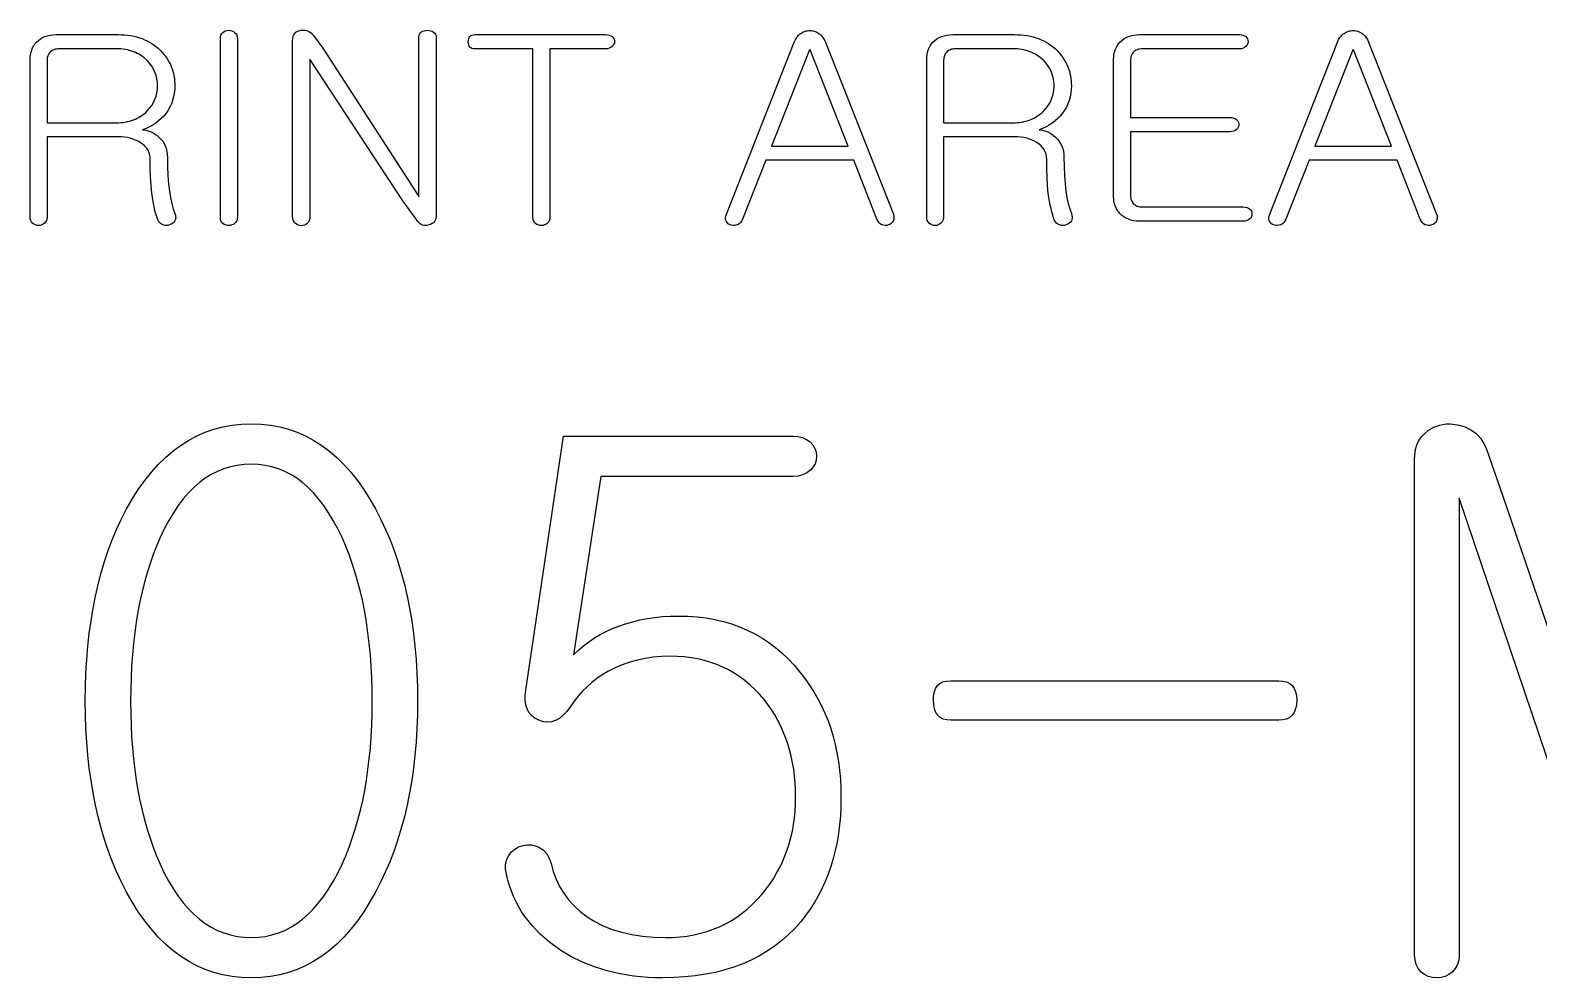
# Model space of a CAD drawing. Extents: x -145 to 145, y -175 to 185.
# Drawn here: x -25.1 to 3.56, y 146.01 to 164.01 of the extents above; entities that cross this region are included whole.
import ezdxf

# ---------------------------------------------------------------- set-up
doc = ezdxf.new("R2010")
doc.units = 0
doc.layers.add('screen_exp-1p', color=7, linetype='CONTINUOUS')

msp = doc.modelspace()

# ---------------------------------------------------------------- linework, layer by layer
at = {"layer": 'screen_exp-1p'}
for points in [[(-21.489516, 163.85189), (-21.486587, 163.888315), (-21.4778, 163.920525), (-21.463155, 163.948521), (-21.442652, 163.972303), (-21.417919, 163.989161), (-21.390582, 164.001202), (-21.360642, 164.008427), (-21.328098, 164.010835), (-21.297832, 164.008427), (-21.269519, 164.001202), (-21.243158, 163.989161), (-21.21875, 163.972303), (-21.195969, 163.948521), (-21.179697, 163.920525), (-21.174002, 163.904947), (-21.169934, 163.888315), (-21.167493, 163.87063), (-21.16668, 163.85189), (-21.16668, 160.456255), (-21.167493, 160.438645), (-21.169934, 160.421937), (-21.179697, 160.391232), (-21.195969, 160.364139), (-21.21875, 160.340659), (-21.243158, 160.323801), (-21.269519, 160.31176), (-21.297832, 160.304535), (-21.328098, 160.302127), (-21.360642, 160.304535), (-21.390582, 160.31176), (-21.417919, 160.323801), (-21.442652, 160.340659), (-21.463155, 160.364139), (-21.4778, 160.391232), (-21.486587, 160.421937), (-21.489516, 160.456255), (-21.489516, 163.85189)], [(-20.116, 163.818175), (-20.113559, 163.858061), (-20.106237, 163.893433), (-20.094033, 163.924288), (-20.076947, 163.950629), (-20.05498, 163.972453), (-20.028131, 163.989763), (-19.996401, 164.002557), (-19.959789, 164.010835), (-19.921875, 164.013469), (-19.88624, 164.011738), (-19.852882, 164.005642), (-19.821803, 163.995181), (-19.793001, 163.980355), (-19.766478, 163.961165), (-19.742233, 163.937609), (-19.720266, 163.909688), (-19.543227, 163.668863), (-17.715559, 160.856025), (-17.715559, 163.880789), (-17.71263, 163.910591), (-17.703843, 163.937383), (-17.689198, 163.961165), (-17.668695, 163.981936), (-17.643962, 163.994579), (-17.616625, 164.00361), (-17.586685, 164.009029), (-17.554141, 164.010835), (-17.521597, 164.008728), (-17.491656, 164.002406), (-17.464319, 163.99187), (-17.439586, 163.977119), (-17.416805, 163.958455), (-17.400533, 163.936179), (-17.39077, 163.91029), (-17.388329, 163.895991), (-17.387516, 163.880789), (-17.387516, 160.509237), (-17.389712, 160.470328), (-17.396302, 160.435484), (-17.407286, 160.404703), (-17.422663, 160.377987), (-17.442434, 160.355334), (-17.466597, 160.336746), (-17.495155, 160.322221), (-17.528105, 160.31176), (-17.562033, 160.304309), (-17.593519, 160.301224), (-17.622564, 160.302503), (-17.649169, 160.308148), (-17.673333, 160.318157), (-17.695056, 160.332531), (-17.714338, 160.35127), (-17.73118, 160.374374), (-18.022773, 160.769328), (-19.787957, 163.461753), (-19.787957, 160.470705), (-19.788771, 160.450761), (-19.791211, 160.431872), (-19.795279, 160.414035), (-19.800975, 160.397253), (-19.817247, 160.366849), (-19.840027, 160.340659), (-19.864761, 160.321694), (-19.892098, 160.308148), (-19.922038, 160.30002), (-19.954582, 160.29731), (-19.987126, 160.302127), (-20.017066, 160.31176), (-20.044403, 160.326209), (-20.069137, 160.345475), (-20.089639, 160.371364), (-20.104284, 160.400865), (-20.113071, 160.433979), (-20.116, 160.470705), (-20.116, 163.818175)], [(-10.586355, 163.784459), (-10.562924, 163.836538), (-10.534285, 163.881993), (-10.518013, 163.902238), (-10.500439, 163.920827), (-10.481564, 163.93776), (-10.461387, 163.953037), (-10.421032, 163.976216), (-10.378074, 163.992773), (-10.355619, 163.998568), (-10.332513, 164.002707), (-10.308756, 164.005191), (-10.284348, 164.006018), (-10.26238, 164.005191), (-10.240739, 164.002707), (-10.198432, 163.992773), (-10.157426, 163.976216), (-10.117723, 163.953037), (-10.097545, 163.93776), (-10.07867, 163.920827), (-10.061096, 163.902238), (-10.044824, 163.881993), (-10.016186, 163.836538), (-9.992754, 163.784459), (-8.70141, 160.51887), (-8.691972, 160.483348), (-8.689938, 160.466039), (-8.689694, 160.44903), (-8.69124, 160.432323), (-8.694576, 160.415917), (-8.706617, 160.384007), (-8.721913, 160.359624), (-8.741765, 160.339455), (-8.766173, 160.3235), (-8.795137, 160.31176), (-8.826379, 160.304836), (-8.857621, 160.303331), (-8.888863, 160.307244), (-8.920105, 160.316576), (-8.949395, 160.335842), (-8.974779, 160.359925), (-8.996258, 160.388824), (-9.013832, 160.42254), (-9.451223, 161.544785), (-11.12268, 161.544785), (-11.565277, 160.42254), (-11.583177, 160.388824), (-11.605632, 160.359925), (-11.632643, 160.335842), (-11.664211, 160.316576), (-11.693175, 160.305137), (-11.72279, 160.299719), (-11.737842, 160.299267), (-11.753056, 160.300321), (-11.783973, 160.306943), (-11.813262, 160.318985), (-11.838646, 160.335842), (-11.860125, 160.357517), (-11.877699, 160.384007), (-11.884452, 160.398758), (-11.88909, 160.414111), (-11.891612, 160.430065), (-11.892019, 160.446622), (-11.89031, 160.463781), (-11.886486, 160.481542), (-11.872492, 160.51887), (-10.586355, 163.784459)], [(-0.262355, 163.784459), (-0.238924, 163.836538), (-0.210285, 163.881993), (-0.194013, 163.902238), (-0.176439, 163.920827), (-0.157564, 163.93776), (-0.137387, 163.953037), (-0.097032, 163.976216), (-0.054074, 163.992773), (-0.031619, 163.998568), (-0.008513, 164.002707), (0.015244, 164.005191), (0.039652, 164.006018), (0.06162, 164.005191), (0.083261, 164.002707), (0.125568, 163.992773), (0.166574, 163.976216), (0.206277, 163.953037), (0.226455, 163.93776), (0.24533, 163.920827), (0.262904, 163.902238), (0.279176, 163.881993), (0.307814, 163.836538), (0.331246, 163.784459), (1.62259, 160.51887), (1.632028, 160.483348), (1.634062, 160.466039), (1.634306, 160.44903), (1.63276, 160.432323), (1.629424, 160.415917), (1.617383, 160.384007), (1.602087, 160.359624), (1.582235, 160.339455), (1.557827, 160.3235), (1.528863, 160.31176), (1.497621, 160.304836), (1.466379, 160.303331), (1.435137, 160.307244), (1.403895, 160.316576), (1.374605, 160.335842), (1.349221, 160.359925), (1.327742, 160.388824), (1.310168, 160.42254), (0.872777, 161.544785), (-0.79868, 161.544785), (-1.241277, 160.42254), (-1.259177, 160.388824), (-1.281632, 160.359925), (-1.308643, 160.335842), (-1.340211, 160.316576), (-1.369175, 160.305137), (-1.39879, 160.299719), (-1.413842, 160.299267), (-1.429056, 160.300321), (-1.459973, 160.306943), (-1.489262, 160.318985), (-1.514646, 160.335842), (-1.536125, 160.357517), (-1.553699, 160.384007), (-1.560452, 160.398758), (-1.56509, 160.414111), (-1.567612, 160.430065), (-1.568019, 160.446622), (-1.56631, 160.463781), (-1.562486, 160.481542), (-1.548492, 160.51887), (-0.262355, 163.784459)], [(-24.609332, 163.928954), (-23.432543, 163.928954), (-23.370201, 163.927769), (-23.309445, 163.924213), (-23.250277, 163.918287), (-23.192694, 163.909989), (-23.136698, 163.899322), (-23.082289, 163.886283), (-23.029466, 163.870874), (-22.978229, 163.853094), (-22.92858, 163.832944), (-22.880516, 163.810423), (-22.834039, 163.785532), (-22.789149, 163.75827), (-22.745845, 163.728637), (-22.704128, 163.696633), (-22.663997, 163.662259), (-22.625453, 163.625515), (-22.592665, 163.590162), (-22.561992, 163.553944), (-22.533435, 163.516861), (-22.506993, 163.478912), (-22.482667, 163.440098), (-22.460455, 163.400418), (-22.440359, 163.359873), (-22.422379, 163.318463), (-22.406514, 163.276186), (-22.392764, 163.233045), (-22.381129, 163.189038), (-22.37161, 163.144165), (-22.364207, 163.098427), (-22.358918, 163.051824), (-22.355745, 163.004355), (-22.354687, 162.956021), (-22.357291, 162.883623), (-22.365102, 162.813332), (-22.378119, 162.745148), (-22.396344, 162.679072), (-22.419775, 162.615102), (-22.448414, 162.55324), (-22.48226, 162.493486), (-22.521312, 162.435838), (-22.564759, 162.38248), (-22.611785, 162.333186), (-22.662391, 162.287956), (-22.716576, 162.24679), (-22.774342, 162.209688), (-22.835687, 162.17665), (-22.900612, 162.147676), (-22.969117, 162.122765), (-22.925508, 162.117422), (-22.883201, 162.108617), (-22.842196, 162.09635), (-22.802492, 162.080621), (-22.76409, 162.06143), (-22.72699, 162.038778), (-22.691192, 162.012663), (-22.656695, 161.983087), (-22.618863, 161.945533), (-22.586075, 161.90512), (-22.558331, 161.861846), (-22.535632, 161.815713), (-22.517977, 161.76672), (-22.505366, 161.714868), (-22.497799, 161.660155), (-22.495277, 161.602583), (-22.492999, 161.421061), (-22.486165, 161.252182), (-22.474775, 161.095947), (-22.458828, 160.952355), (-22.438651, 160.831942), (-22.414568, 160.721163), (-22.386581, 160.620016), (-22.354687, 160.528503), (-22.342972, 160.490874), (-22.340043, 160.472737), (-22.339066, 160.455051), (-22.340043, 160.437817), (-22.342972, 160.421034), (-22.347853, 160.404703), (-22.354687, 160.388824), (-22.372587, 160.364139), (-22.395042, 160.343067), (-22.422053, 160.325607), (-22.453621, 160.31176), (-22.484863, 160.304535), (-22.516105, 160.302127), (-22.547348, 160.304535), (-22.57859, 160.31176), (-22.609832, 160.326209), (-22.635867, 160.345475), (-22.656695, 160.369558), (-22.672316, 160.398457), (-22.691273, 160.448654), (-22.709091, 160.502915), (-22.72577, 160.56124), (-22.74131, 160.623629), (-22.75571, 160.690081), (-22.768972, 160.760598), (-22.781095, 160.835178), (-22.792078, 160.913823), (-22.805747, 161.060726), (-22.81551, 161.217263), (-22.821368, 161.383432), (-22.82332, 161.559234), (-22.826249, 161.608453), (-22.835036, 161.654962), (-22.849681, 161.698763), (-22.870184, 161.739853), (-22.896544, 161.778235), (-22.928763, 161.813907), (-22.966839, 161.84687), (-23.010773, 161.877124), (-23.054952, 161.903088), (-23.101571, 161.92559), (-23.150631, 161.94463), (-23.202132, 161.960208), (-23.256073, 161.972325), (-23.312456, 161.98098), (-23.371279, 161.986172), (-23.432543, 161.987903), (-24.781164, 161.987903), (-24.781164, 160.465888), (-24.781978, 160.447149), (-24.784418, 160.429463), (-24.788486, 160.412831), (-24.794182, 160.397253), (-24.810454, 160.369257), (-24.833234, 160.345475), (-24.857642, 160.32651), (-24.884003, 160.312964), (-24.912316, 160.304836), (-24.942582, 160.302127), (-24.975126, 160.304836), (-25.005066, 160.312964), (-25.032403, 160.32651), (-25.057137, 160.345475), (-25.077639, 160.369257), (-25.092284, 160.397253), (-25.101071, 160.429463), (-25.104, 160.465888), (-25.104, 163.461753), (-25.102129, 163.50894), (-25.096515, 163.55417), (-25.087159, 163.597443), (-25.07406, 163.63876), (-25.057218, 163.67812), (-25.036634, 163.715523), (-25.012307, 163.75097), (-24.984238, 163.784459), (-24.948765, 163.818325), (-24.910038, 163.847676), (-24.868056, 163.872511), (-24.82282, 163.892831), (-24.77433, 163.908635), (-24.722585, 163.919923), (-24.667586, 163.926697), (-24.609332, 163.928954)], [(-14.169805, 163.928954), (-14.132705, 163.926546), (-14.09951, 163.919321), (-14.07022, 163.90728), (-14.044836, 163.890422), (-14.024333, 163.869952), (-14.009688, 163.847074), (-14.000902, 163.821787), (-13.997973, 163.794092), (-14.000902, 163.768505), (-14.009688, 163.744723), (-14.024333, 163.722748), (-14.044836, 163.702579), (-14.07022, 163.683614), (-14.09951, 163.670067), (-14.132705, 163.661939), (-14.169805, 163.65923), (-15.226832, 163.65923), (-15.226832, 160.451439), (-15.227646, 160.434957), (-15.230086, 160.419228), (-15.23985, 160.390028), (-15.256122, 160.363838), (-15.278902, 160.340659), (-15.30331, 160.323801), (-15.329671, 160.31176), (-15.357984, 160.304535), (-15.38825, 160.302127), (-15.420794, 160.304535), (-15.450734, 160.31176), (-15.478071, 160.323801), (-15.502805, 160.340659), (-15.523307, 160.363838), (-15.537952, 160.390028), (-15.546739, 160.419228), (-15.549668, 160.451439), (-15.549668, 163.65923), (-16.653559, 163.65923), (-16.682848, 163.661337), (-16.708232, 163.667659), (-16.729711, 163.678195), (-16.747285, 163.692946), (-16.760954, 163.711911), (-16.770717, 163.73509), (-16.776575, 163.762484), (-16.778527, 163.794092), (-16.776575, 163.825701), (-16.770717, 163.853094), (-16.760954, 163.876274), (-16.747285, 163.895239), (-16.729711, 163.909989), (-16.708232, 163.920525), (-16.682848, 163.926847), (-16.653559, 163.928954), (-14.169805, 163.928954)], [(-7.573332, 163.928954), (-6.396543, 163.928954), (-6.334201, 163.927769), (-6.273445, 163.924213), (-6.214277, 163.918287), (-6.156694, 163.909989), (-6.100698, 163.899322), (-6.046289, 163.886283), (-5.993466, 163.870874), (-5.942229, 163.853094), (-5.89258, 163.832944), (-5.844516, 163.810423), (-5.798039, 163.785532), (-5.753149, 163.75827), (-5.709845, 163.728637), (-5.668128, 163.696633), (-5.627997, 163.662259), (-5.589453, 163.625515), (-5.556665, 163.590162), (-5.525992, 163.553944), (-5.497435, 163.516861), (-5.470993, 163.478912), (-5.446667, 163.440098), (-5.424455, 163.400418), (-5.404359, 163.359873), (-5.386379, 163.318463), (-5.370514, 163.276186), (-5.356764, 163.233045), (-5.345129, 163.189038), (-5.33561, 163.144165), (-5.328207, 163.098427), (-5.322918, 163.051824), (-5.319745, 163.004355), (-5.318687, 162.956021), (-5.321291, 162.883623), (-5.329102, 162.813332), (-5.342119, 162.745148), (-5.360344, 162.679072), (-5.383775, 162.615102), (-5.412414, 162.55324), (-5.44626, 162.493486), (-5.485312, 162.435838), (-5.528759, 162.38248), (-5.575785, 162.333186), (-5.626391, 162.287956), (-5.680576, 162.24679), (-5.738342, 162.209688), (-5.799687, 162.17665), (-5.864612, 162.147676), (-5.933117, 162.122765), (-5.889508, 162.117422), (-5.847201, 162.108617), (-5.806196, 162.09635), (-5.766492, 162.080621), (-5.72809, 162.06143), (-5.69099, 162.038778), (-5.655192, 162.012663), (-5.620695, 161.983087), (-5.582863, 161.945533), (-5.550075, 161.90512), (-5.522331, 161.861846), (-5.499632, 161.815713), (-5.481977, 161.76672), (-5.469366, 161.714868), (-5.461799, 161.660155), (-5.459277, 161.602583), (-5.456999, 161.421061), (-5.450165, 161.252182), (-5.438775, 161.095947), (-5.422828, 160.952355), (-5.402651, 160.831942), (-5.378568, 160.721163), (-5.350581, 160.620016), (-5.318687, 160.528503), (-5.306972, 160.490874), (-5.304043, 160.472737), (-5.303066, 160.455051), (-5.304043, 160.437817), (-5.306972, 160.421034), (-5.311853, 160.404703), (-5.318687, 160.388824), (-5.336587, 160.364139), (-5.359042, 160.343067), (-5.386053, 160.325607), (-5.417621, 160.31176), (-5.448863, 160.304535), (-5.480105, 160.302127), (-5.511348, 160.304535), (-5.54259, 160.31176), (-5.573832, 160.326209), (-5.599867, 160.345475), (-5.620695, 160.369558), (-5.636316, 160.398457), (-5.655273, 160.448654), (-5.673091, 160.502915), (-5.68977, 160.56124), (-5.70531, 160.623629), (-5.71971, 160.690081), (-5.732972, 160.760598), (-5.745095, 160.835178), (-5.756078, 160.913823), (-5.769747, 161.060726), (-5.77951, 161.217263), (-5.785368, 161.383432), (-5.78732, 161.559234), (-5.790249, 161.608453), (-5.799036, 161.654962), (-5.813681, 161.698763), (-5.834184, 161.739853), (-5.860544, 161.778235), (-5.892763, 161.813907), (-5.930839, 161.84687), (-5.974773, 161.877124), (-6.018952, 161.903088), (-6.065571, 161.92559), (-6.114631, 161.94463), (-6.166132, 161.960208), (-6.220073, 161.972325), (-6.276456, 161.98098), (-6.335279, 161.986172), (-6.396543, 161.987903), (-7.745164, 161.987903), (-7.745164, 160.465888), (-7.745978, 160.447149), (-7.748418, 160.429463), (-7.752486, 160.412831), (-7.758182, 160.397253), (-7.774454, 160.369257), (-7.797234, 160.345475), (-7.821642, 160.32651), (-7.848003, 160.312964), (-7.876316, 160.304836), (-7.906582, 160.302127), (-7.939126, 160.304836), (-7.969066, 160.312964), (-7.996403, 160.32651), (-8.021137, 160.345475), (-8.041639, 160.369257), (-8.056284, 160.397253), (-8.065071, 160.429463), (-8.068, 160.465888), (-8.068, 163.461753), (-8.066129, 163.50894), (-8.060515, 163.55417), (-8.051159, 163.597443), (-8.03806, 163.63876), (-8.021218, 163.67812), (-8.000634, 163.715523), (-7.976307, 163.75097), (-7.948238, 163.784459), (-7.912765, 163.818325), (-7.874038, 163.847676), (-7.832056, 163.872511), (-7.78682, 163.892831), (-7.73833, 163.908635), (-7.686585, 163.919923), (-7.631586, 163.926697), (-7.573332, 163.928954)], [(-2.120766, 163.928954), (-2.085944, 163.926546), (-2.054376, 163.919321), (-2.026063, 163.90728), (-2.001004, 163.890422), (-1.982779, 163.869952), (-1.969762, 163.847074), (-1.961951, 163.821787), (-1.959348, 163.794092), (-1.961951, 163.768505), (-1.969762, 163.744723), (-1.982779, 163.722748), (-2.001004, 163.702579), (-2.026063, 163.683614), (-2.054376, 163.670067), (-2.085944, 163.661939), (-2.120766, 163.65923), (-3.964055, 163.65923), (-3.99188, 163.658177), (-4.018078, 163.655016), (-4.042648, 163.649748), (-4.065592, 163.642372), (-4.086908, 163.63289), (-4.106597, 163.6213), (-4.124659, 163.607603), (-4.141094, 163.591799), (-4.163875, 163.560793), (-4.180146, 163.525572), (-4.185842, 163.506381), (-4.18991, 163.486137), (-4.19235, 163.464839), (-4.193164, 163.442487), (-4.193164, 162.353958), (-2.303012, 162.353958), (-2.265912, 162.351549), (-2.232717, 162.344325), (-2.203427, 162.332283), (-2.178043, 162.315426), (-2.159818, 162.294955), (-2.146801, 162.272077), (-2.13899, 162.24679), (-2.136387, 162.219095), (-2.13899, 162.193508), (-2.146801, 162.169726), (-2.159818, 162.147751), (-2.178043, 162.127582), (-2.203427, 162.108617), (-2.232717, 162.095071), (-2.265912, 162.086943), (-2.303012, 162.084233), (-4.193164, 162.084233), (-4.193164, 160.865658), (-4.19235, 160.844435), (-4.18991, 160.824116), (-4.185842, 160.804699), (-4.180146, 160.786186), (-4.163875, 160.751868), (-4.141094, 160.721163), (-4.124659, 160.705359), (-4.106597, 160.691662), (-4.086908, 160.680072), (-4.065592, 160.670589), (-4.042648, 160.663214), (-4.018078, 160.657946), (-3.99188, 160.654785), (-3.964055, 160.653732), (-2.053074, 160.653732), (-2.015974, 160.651323), (-1.982779, 160.644099), (-1.95349, 160.632057), (-1.928105, 160.6152), (-1.909881, 160.59473), (-1.896863, 160.571851), (-1.889053, 160.546565), (-1.886449, 160.51887), (-1.889053, 160.493282), (-1.896863, 160.4695), (-1.909881, 160.447525), (-1.928105, 160.427356), (-1.95349, 160.408391), (-1.982779, 160.394845), (-2.015974, 160.386717), (-2.053074, 160.384007), (-4.021332, 160.384007), (-4.079586, 160.386265), (-4.134585, 160.393038), (-4.18633, 160.404327), (-4.23482, 160.420131), (-4.280056, 160.440451), (-4.322038, 160.465286), (-4.360765, 160.494637), (-4.396238, 160.528503), (-4.424307, 160.561917), (-4.448634, 160.597138), (-4.469218, 160.634165), (-4.48606, 160.672998), (-4.499159, 160.713637), (-4.508515, 160.756082), (-4.514129, 160.800334), (-4.516, 160.846392), (-4.516, 163.461753), (-4.514129, 163.50894), (-4.508515, 163.55417), (-4.499159, 163.597443), (-4.48606, 163.63876), (-4.469218, 163.67812), (-4.448634, 163.715523), (-4.424307, 163.75097), (-4.396238, 163.784459), (-4.360765, 163.818325), (-4.322038, 163.847676), (-4.280056, 163.872511), (-4.23482, 163.892831), (-4.18633, 163.908635), (-4.134585, 163.919923), (-4.079586, 163.926697), (-4.021332, 163.928954), (-2.120766, 163.928954)], [(-23.468992, 162.252811), (-23.42398, 162.253695), (-23.380066, 162.256348), (-23.33725, 162.26077), (-23.295533, 162.266959), (-23.254914, 162.274918), (-23.215393, 162.284645), (-23.176971, 162.296141), (-23.139647, 162.309405), (-23.103422, 162.324438), (-23.068295, 162.341239), (-23.034266, 162.359809), (-23.001336, 162.380147), (-22.969504, 162.402254), (-22.93877, 162.42613), (-22.909135, 162.451774), (-22.880598, 162.479187), (-22.834223, 162.530889), (-22.794031, 162.584849), (-22.760022, 162.641066), (-22.732197, 162.699542), (-22.710556, 162.760275), (-22.695097, 162.823266), (-22.685822, 162.888514), (-22.683503, 162.921985), (-22.68273, 162.956021), (-22.683503, 162.990639), (-22.685822, 163.024656), (-22.695097, 163.090883), (-22.710556, 163.154701), (-22.732197, 163.216112), (-22.760022, 163.275114), (-22.794031, 163.331708), (-22.834223, 163.385894), (-22.880598, 163.437671), (-22.93877, 163.489599), (-22.969504, 163.512966), (-23.001336, 163.534603), (-23.034266, 163.554509), (-23.068295, 163.572684), (-23.103422, 163.589127), (-23.139647, 163.60384), (-23.176971, 163.616822), (-23.215393, 163.628073), (-23.254914, 163.637594), (-23.295533, 163.645383), (-23.33725, 163.651441), (-23.380066, 163.655768), (-23.42398, 163.658365), (-23.468992, 163.65923), (-24.552055, 163.65923), (-24.57988, 163.658177), (-24.606078, 163.655016), (-24.630648, 163.649748), (-24.653592, 163.642372), (-24.674908, 163.63289), (-24.694597, 163.6213), (-24.712659, 163.607603), (-24.729094, 163.591799), (-24.751875, 163.560793), (-24.768146, 163.525572), (-24.773842, 163.506381), (-24.77791, 163.486137), (-24.78035, 163.464839), (-24.781164, 163.442487), (-24.781164, 162.252811), (-23.468992, 162.252811)], [(-11.018539, 161.809693), (-9.56057, 161.809693), (-10.279141, 163.639964), (-10.294762, 163.639964), (-11.018539, 161.809693)], [(-6.432992, 162.252811), (-6.38798, 162.253695), (-6.344066, 162.256348), (-6.30125, 162.26077), (-6.259533, 162.266959), (-6.218914, 162.274918), (-6.179393, 162.284645), (-6.140971, 162.296141), (-6.103647, 162.309405), (-6.067422, 162.324438), (-6.032295, 162.341239), (-5.998266, 162.359809), (-5.965336, 162.380147), (-5.933504, 162.402254), (-5.90277, 162.42613), (-5.873135, 162.451774), (-5.844598, 162.479187), (-5.798223, 162.530889), (-5.758031, 162.584849), (-5.724022, 162.641066), (-5.696197, 162.699542), (-5.674556, 162.760275), (-5.659097, 162.823266), (-5.649822, 162.888514), (-5.647503, 162.921985), (-5.64673, 162.956021), (-5.647503, 162.990639), (-5.649822, 163.024656), (-5.659097, 163.090883), (-5.674556, 163.154701), (-5.696197, 163.216112), (-5.724022, 163.275114), (-5.758031, 163.331708), (-5.798223, 163.385894), (-5.844598, 163.437671), (-5.90277, 163.489599), (-5.933504, 163.512966), (-5.965336, 163.534603), (-5.998266, 163.554509), (-6.032295, 163.572684), (-6.067422, 163.589127), (-6.103647, 163.60384), (-6.140971, 163.616822), (-6.179393, 163.628073), (-6.218914, 163.637594), (-6.259533, 163.645383), (-6.30125, 163.651441), (-6.344066, 163.655768), (-6.38798, 163.658365), (-6.432992, 163.65923), (-7.516055, 163.65923), (-7.54388, 163.658177), (-7.570078, 163.655016), (-7.594648, 163.649748), (-7.617592, 163.642372), (-7.638908, 163.63289), (-7.658597, 163.6213), (-7.676659, 163.607603), (-7.693094, 163.591799), (-7.715875, 163.560793), (-7.732146, 163.525572), (-7.737842, 163.506381), (-7.74191, 163.486137), (-7.74435, 163.464839), (-7.745164, 163.442487), (-7.745164, 162.252811), (-6.432992, 162.252811)], [(-0.694539, 161.809693), (0.76343, 161.809693), (0.044859, 163.639964), (0.029238, 163.639964), (-0.694539, 161.809693)], [(1.205254, 155.860949), (1.20803, 155.934204), (1.216359, 156.003614), (1.230242, 156.06918), (1.249676, 156.130901), (1.274664, 156.188779), (1.305204, 156.242812), (1.341298, 156.293001), (1.382944, 156.339345), (1.470935, 156.412813), (1.570885, 156.469196), (1.625345, 156.49098), (1.682796, 156.508492), (1.743236, 156.521734), (1.806666, 156.530704), (1.870737, 156.531985), (1.933099, 156.528995), (2.052698, 156.510201), (2.165463, 156.474321), (2.271394, 156.421356), (2.372198, 156.347034), (2.455918, 156.260752), (2.522551, 156.16251), (2.5721, 156.052308), (2.872806, 155.177526), (5.57916, 147.26349)], [(-20.899892, 156.530704), (-20.716062, 156.52435), (-20.537037, 156.505289), (-20.362817, 156.47352), (-20.193403, 156.429045), (-20.028794, 156.371861), (-19.868991, 156.301971), (-19.713993, 156.219373), (-19.5638, 156.124067), (-19.418412, 156.016054), (-19.27783, 155.895334), (-19.142053, 155.761906), (-19.011082, 155.615771), (-18.884915, 155.456929), (-18.763555, 155.285379), (-18.646999, 155.101122), (-18.535249, 154.904157), (-18.439249, 154.716964), (-18.349443, 154.52443), (-18.26583, 154.326558), (-18.188411, 154.123347), (-18.117186, 153.914796), (-18.052154, 153.700906), (-17.993316, 153.481677), (-17.940671, 153.257108), (-17.894219, 153.027201), (-17.853961, 152.791954), (-17.819897, 152.551367), (-17.792026, 152.305442), (-17.770349, 152.054177), (-17.754865, 151.797573), (-17.745575, 151.53563), (-17.742478, 151.268348), (-17.745575, 151.00272), (-17.754865, 150.742326), (-17.770349, 150.487163), (-17.792026, 150.237234), (-17.819897, 149.992536), (-17.853961, 149.753071), (-17.894219, 149.518839), (-17.940671, 149.289839), (-17.993316, 149.066071), (-18.052154, 148.847536), (-18.117186, 148.634233), (-18.188411, 148.426163), (-18.26583, 148.223325), (-18.349443, 148.02572), (-18.439249, 147.833347), (-18.535249, 147.646207), (-18.646999, 147.447587), (-18.763555, 147.261781), (-18.884915, 147.08879), (-19.011082, 146.928613), (-19.142053, 146.78125), (-19.27783, 146.646701), (-19.418412, 146.524966), (-19.5638, 146.416045), (-19.713993, 146.319939), (-19.868991, 146.236647), (-20.028794, 146.166169), (-20.193403, 146.108505), (-20.362817, 146.063656), (-20.537037, 146.03162), (-20.716062, 146.012399), (-20.899892, 146.005992), (-21.085377, 146.012399), (-21.26595, 146.03162), (-21.441611, 146.063656), (-21.61236, 146.108505), (-21.778197, 146.166169), (-21.939122, 146.236647), (-22.095134, 146.319939), (-22.246235, 146.416045), (-22.392423, 146.524966), (-22.533699, 146.646701), (-22.670064, 146.78125), (-22.801516, 146.928613), (-22.928056, 147.08879), (-23.049684, 147.261781), (-23.166399, 147.447587), (-23.278203, 147.646207), (-23.372548, 147.833347), (-23.460805, 148.02572), (-23.542976, 148.223325), (-23.61906, 148.426163), (-23.689058, 148.634233), (-23.752968, 148.847536), (-23.810792, 149.066071), (-23.86253, 149.289839), (-23.90818, 149.518839), (-23.947744, 149.753071), (-23.981221, 149.992536), (-24.008611, 150.237234), (-24.029915, 150.487163), (-24.045132, 150.742326), (-24.054262, 151.00272), (-24.057305, 151.268348), (-24.054262, 151.53563), (-24.045132, 151.797573), (-24.029915, 152.054177), (-24.008611, 152.305442), (-23.981221, 152.551367), (-23.947744, 152.791954), (-23.90818, 153.027201), (-23.86253, 153.257108), (-23.810792, 153.481677), (-23.752968, 153.700906), (-23.689058, 153.914796), (-23.61906, 154.123347), (-23.542976, 154.326558), (-23.460805, 154.52443), (-23.372548, 154.716964), (-23.278203, 154.904157), (-23.166399, 155.101122), (-23.049684, 155.285379), (-22.928056, 155.456929), (-22.801516, 155.615771), (-22.670064, 155.761906), (-22.533699, 155.895334), (-22.392423, 156.016054), (-22.246235, 156.124067), (-22.095134, 156.219373), (-21.939122, 156.301971), (-21.778197, 156.371861), (-21.61236, 156.429045), (-21.441611, 156.47352), (-21.26595, 156.505289), (-21.085377, 156.52435), (-20.899892, 156.530704)], [(-10.612096, 156.29834), (-10.514708, 156.291506), (-10.427572, 156.271003), (-10.350687, 156.236832), (-10.284053, 156.188992), (-10.230234, 156.130901), (-10.191791, 156.065976), (-10.168726, 155.994217), (-10.161037, 155.915623), (-10.167871, 155.843009), (-10.188374, 155.775521), (-10.222545, 155.713159), (-10.270385, 155.655922), (-10.342998, 155.602103), (-10.424155, 155.56366), (-10.513854, 155.540595), (-10.612096, 155.532906), (-14.261574, 155.532906), (-14.780976, 152.143129), (-14.686791, 152.232401), (-14.588763, 152.315693), (-14.48689, 152.393005), (-14.381173, 152.464338), (-14.271612, 152.52969), (-14.158207, 152.589062), (-14.040957, 152.642455), (-13.919863, 152.689867), (-13.788517, 152.734717), (-13.654182, 152.773587), (-13.516857, 152.806476), (-13.376542, 152.833386), (-13.233236, 152.854316), (-13.086941, 152.869266), (-12.937656, 152.878236), (-12.785381, 152.881226), (-12.604968, 152.877061), (-12.42936, 152.864567), (-12.258558, 152.843744), (-12.092561, 152.814592), (-11.931369, 152.77711), (-11.774983, 152.7313), (-11.623402, 152.67716), (-11.476626, 152.614691), (-11.334656, 152.543892), (-11.197491, 152.464765), (-11.065131, 152.377308), (-10.937576, 152.281522), (-10.814827, 152.177407), (-10.696883, 152.064962), (-10.583745, 151.944189), (-10.475412, 151.815086), (-10.381067, 151.693672), (-10.29281, 151.568627), (-10.210639, 151.439951), (-10.134555, 151.307645), (-10.064557, 151.171707), (-10.000646, 151.03214), (-9.942822, 150.888941), (-9.891085, 150.742112), (-9.845435, 150.591652), (-9.805871, 150.437562), (-9.772394, 150.279841), (-9.745003, 150.118489), (-9.7237, 149.953506), (-9.708483, 149.784893), (-9.699353, 149.612649), (-9.69631, 149.436774), (-9.6993, 149.25775), (-9.70827, 149.08289), (-9.723219, 148.912194), (-9.744149, 148.745663), (-9.771059, 148.583297), (-9.803949, 148.425095), (-9.842818, 148.271058), (-9.887668, 148.121185), (-9.938498, 147.975478), (-9.995307, 147.833934), (-10.058097, 147.696556), (-10.126866, 147.563342), (-10.201615, 147.434292), (-10.282345, 147.309407), (-10.369054, 147.188687), (-10.461743, 147.072131), (-10.57611, 146.943029), (-10.697097, 146.822255), (-10.824705, 146.709811), (-10.958933, 146.605695), (-11.099782, 146.509909), (-11.247252, 146.422453), (-11.401343, 146.343325), (-11.562054, 146.272527), (-11.729386, 146.210058), (-11.903338, 146.155918), (-12.083911, 146.110107), (-12.271105, 146.072626), (-12.46492, 146.043473), (-12.665355, 146.02265), (-12.872411, 146.010156), (-13.086087, 146.005992), (-13.226669, 146.008074), (-13.364795, 146.014321), (-13.500465, 146.024733), (-13.63368, 146.039309), (-13.892739, 146.080955), (-14.141975, 146.139259), (-14.381387, 146.214222), (-14.610974, 146.305844), (-14.830737, 146.414123), (-15.040676, 146.539062), (-15.235879, 146.681085), (-15.411433, 146.833788), (-15.567339, 146.997168), (-15.703596, 147.171228), (-15.764357, 147.262262), (-15.820205, 147.355965), (-15.871142, 147.452339), (-15.917166, 147.551382), (-15.958278, 147.653094), (-15.994478, 147.757476), (-16.025766, 147.864528), (-16.052142, 147.97425), (-16.070082, 148.073346), (-16.072004, 148.120331), (-16.069228, 148.165608), (-16.061753, 148.209176), (-16.049579, 148.251036), (-16.011137, 148.329629), (-15.958171, 148.397972), (-15.894955, 148.452646), (-15.821487, 148.493651), (-15.737768, 148.520988), (-15.656611, 148.533802), (-15.577163, 148.531239), (-15.499424, 148.513299), (-15.423393, 148.479982), (-15.348217, 148.430434), (-15.286709, 148.363801), (-15.238869, 148.280081), (-15.204698, 148.179276), (-15.16412, 148.025933), (-15.110727, 147.880279), (-15.044521, 147.742313), (-14.9655, 147.612035), (-14.873665, 147.489447), (-14.769016, 147.374546), (-14.651552, 147.267334), (-14.521275, 147.167811), (-14.372417, 147.074908), (-14.21288, 146.994392), (-14.042665, 146.926263), (-13.861772, 146.870522), (-13.6702, 146.827167), (-13.467949, 146.796199), (-13.255021, 146.777619), (-13.031413, 146.771425), (-12.891311, 146.774629), (-12.754627, 146.78424), (-12.621359, 146.800257), (-12.491509, 146.822682), (-12.365076, 146.851514), (-12.24206, 146.886753), (-12.122461, 146.928399), (-12.006279, 146.976452), (-11.893514, 147.030912), (-11.784166, 147.09178), (-11.678236, 147.159054), (-11.575722, 147.232736), (-11.476626, 147.312824), (-11.380947, 147.39932), (-11.288685, 147.492223), (-11.19984, 147.591533), (-11.049273, 147.787803), (-10.981518, 147.889623), (-10.918782, 147.993898), (-10.861065, 148.100629), (-10.808367, 148.209817), (-10.760687, 148.32146), (-10.718027, 148.43556), (-10.680385, 148.552116), (-10.647762, 148.671127), (-10.620158, 148.792595), (-10.597573, 148.916519), (-10.580007, 149.042899), (-10.56746, 149.171735), (-10.559932, 149.303027), (-10.557422, 149.436774), (-10.559772, 149.573779), (-10.566819, 149.708008), (-10.578566, 149.83946), (-10.595011, 149.968136), (-10.616154, 150.094035), (-10.641996, 150.217158), (-10.672536, 150.337504), (-10.707775, 150.455075), (-10.747713, 150.569868), (-10.792349, 150.681885), (-10.841684, 150.791126), (-10.895717, 150.897591), (-10.954448, 151.001279), (-11.017879, 151.102191), (-11.158835, 151.295685), (-11.244316, 151.394995), (-11.333321, 151.487897), (-11.42585, 151.574393), (-11.521903, 151.654482), (-11.62148, 151.728163), (-11.72458, 151.795438), (-11.831205, 151.856305), (-11.941354, 151.910765), (-12.055026, 151.958818), (-12.172222, 152.000464), (-12.292943, 152.035703), (-12.417187, 152.064535), (-12.544955, 152.08696), (-12.676247, 152.102978), (-12.811063, 152.112589), (-12.949402, 152.115792), (-13.108298, 152.111307), (-13.263777, 152.097852), (-13.415838, 152.075427), (-13.564483, 152.044033), (-13.70971, 152.003668), (-13.851521, 151.954333), (-13.989914, 151.896029), (-14.12489, 151.828754), (-14.231675, 151.76447), (-14.333334, 151.694633), (-14.429867, 151.619243), (-14.521275, 151.5383), (-14.607557, 151.451804), (-14.688714, 151.359756), (-14.764744, 151.262154), (-14.835649, 151.159), (-14.904846, 151.068233), (-14.975751, 150.994124), (-15.048365, 150.936674), (-15.122687, 150.895882), (-15.198718, 150.871749), (-15.276457, 150.864274), (-15.355905, 150.873457), (-15.437062, 150.899299), (-15.512665, 150.941159), (-15.575455, 150.991561), (-15.62543, 151.050507), (-15.662591, 151.117995), (-15.686938, 151.194025), (-15.698471, 151.278599), (-15.697189, 151.371715), (-15.683094, 151.473375), (-14.972334, 156.29834), (-10.612096, 156.29834)], [(-20.899892, 155.76527), (-21.036416, 155.759824), (-21.169203, 155.743486), (-21.298252, 155.716256), (-21.423564, 155.678134), (-21.545139, 155.629119), (-21.662976, 155.569213), (-21.777076, 155.498415), (-21.887438, 155.416724), (-21.994062, 155.324142), (-22.096949, 155.220668), (-22.196099, 155.106301), (-22.291511, 154.981042), (-22.383186, 154.844892), (-22.471123, 154.697849), (-22.555323, 154.539914), (-22.635786, 154.371087), (-22.703647, 154.211551), (-22.767131, 154.047316), (-22.826236, 153.878382), (-22.880964, 153.70475), (-22.931313, 153.52642), (-22.977284, 153.34339), (-23.018876, 153.155663), (-23.056091, 152.963236), (-23.088927, 152.766112), (-23.117385, 152.564288), (-23.141465, 152.357766), (-23.161167, 152.146546), (-23.176491, 151.930627), (-23.187436, 151.71001), (-23.194003, 151.484694), (-23.196192, 151.254679), (-23.194003, 151.027975), (-23.187436, 150.805756), (-23.176491, 150.588022), (-23.161167, 150.374772), (-23.141465, 150.166008), (-23.117385, 149.961729), (-23.088927, 149.761934), (-23.056091, 149.566625), (-23.018876, 149.3758), (-22.977284, 149.189461), (-22.931313, 149.007606), (-22.880964, 148.830237), (-22.826236, 148.657352), (-22.767131, 148.488952), (-22.703647, 148.325038), (-22.635786, 148.165608), (-22.555323, 147.996781), (-22.471123, 147.838846), (-22.383186, 147.691804), (-22.291511, 147.555653), (-22.196099, 147.430394), (-22.096949, 147.316028), (-21.994062, 147.212553), (-21.887438, 147.119971), (-21.777076, 147.038281), (-21.662976, 146.967482), (-21.545139, 146.907576), (-21.423564, 146.858562), (-21.298252, 146.82044), (-21.169203, 146.793209), (-21.036416, 146.776871), (-20.899892, 146.771425), (-20.766624, 146.776871), (-20.636774, 146.793209), (-20.510341, 146.82044), (-20.387324, 146.858562), (-20.267725, 146.907576), (-20.151544, 146.967482), (-20.038779, 147.038281), (-19.929431, 147.119971), (-19.823501, 147.212553), (-19.720987, 147.316028), (-19.621891, 147.430394), (-19.526212, 147.555653), (-19.43395, 147.691804), (-19.345105, 147.838846), (-19.259677, 147.996781), (-19.177666, 148.165608), (-19.108149, 148.325038), (-19.043117, 148.488952), (-18.98257, 148.657352), (-18.926508, 148.830237), (-18.874931, 149.007606), (-18.827839, 149.189461), (-18.785232, 149.3758), (-18.74711, 149.566625), (-18.713472, 149.761934), (-18.68432, 149.961729), (-18.659653, 150.166008), (-18.639471, 150.374772), (-18.623773, 150.588022), (-18.612561, 150.805756), (-18.605833, 151.027975), (-18.603591, 151.254679), (-18.605833, 151.484694), (-18.612561, 151.71001), (-18.623773, 151.930627), (-18.639471, 152.146546), (-18.659653, 152.357766), (-18.68432, 152.564288), (-18.713472, 152.766112), (-18.74711, 152.963236), (-18.785232, 153.155663), (-18.827839, 153.34339), (-18.874931, 153.52642), (-18.926508, 153.70475), (-18.98257, 153.878382), (-19.043117, 154.047316), (-19.108149, 154.211551), (-19.177666, 154.371087), (-19.259677, 154.539914), (-19.345105, 154.697849), (-19.43395, 154.844892), (-19.526212, 154.981042), (-19.621891, 155.106301), (-19.720987, 155.220668), (-19.823501, 155.324142), (-19.929431, 155.416724), (-20.038779, 155.498415), (-20.151544, 155.569213), (-20.267725, 155.629119), (-20.387324, 155.678134), (-20.510341, 155.716256), (-20.636774, 155.743486), (-20.766624, 155.759824), (-20.899892, 155.76527)], [(4.96408, 146.511725), (2.052698, 155.122853), (2.052698, 146.443382), (2.050563, 146.393407), (2.044155, 146.345995), (2.018527, 146.258858), (1.975813, 146.181973), (1.916014, 146.115339), (1.851943, 146.0675), (1.782746, 146.033329), (1.708424, 146.012826), (1.628976, 146.005992), (1.543548, 146.012826), (1.464955, 146.033329), (1.393195, 146.0675), (1.32827, 146.115339), (1.27445, 146.181973), (1.236008, 146.258858), (1.212942, 146.345995), (1.205254, 146.443382), (1.205254, 155.860949)], [(-1.376772, 151.651065), (-1.296683, 151.645298), (-1.227273, 151.627999), (-1.168542, 151.599167), (-1.120488, 151.558802), (-1.083114, 151.506905), (-1.056418, 151.443475), (-1.0404, 151.368512), (-1.035061, 151.282016), (-1.0404, 151.192317), (-1.056418, 151.114578), (-1.083114, 151.048798), (-1.120488, 150.994979), (-1.168542, 150.953119), (-1.227273, 150.923219), (-1.296683, 150.905279), (-1.376772, 150.899299), (-7.609588, 150.899299), (-7.686473, 150.905279), (-7.753107, 150.923219), (-7.80949, 150.953119), (-7.855621, 150.994979), (-7.8915, 151.048798), (-7.917129, 151.114578), (-7.932506, 151.192317), (-7.937631, 151.282016), (-7.935496, 151.368512), (-7.922254, 151.443475), (-7.897907, 151.506905), (-7.862455, 151.558802), (-7.815897, 151.599167), (-7.758233, 151.627999), (-7.689463, 151.645298), (-7.609588, 151.651065), (-1.376772, 151.651065)]]:
    msp.add_lwpolyline(points, dxfattribs=at)

doc.saveas('drawing.dxf')
